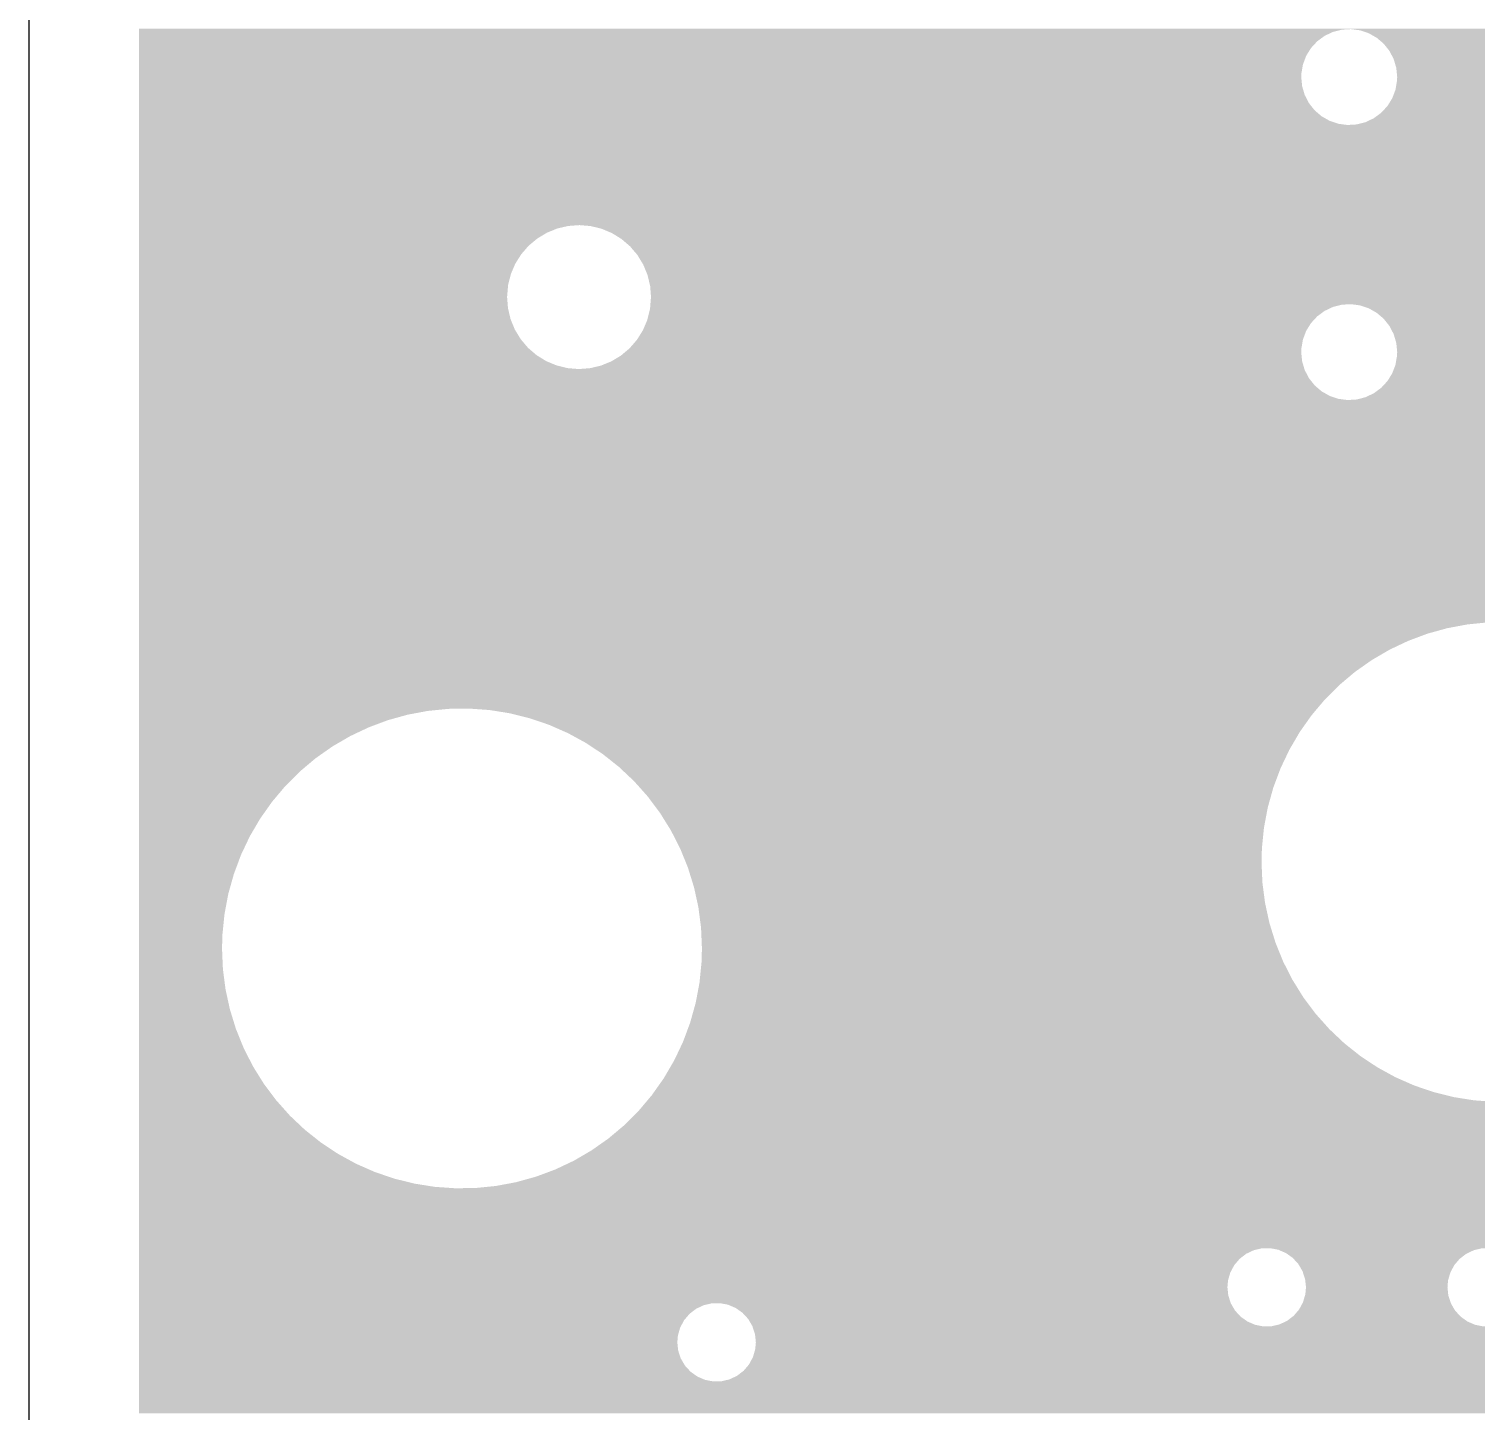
# Model space of a CAD drawing. Extents: x 295 to 953, y 10 to 290.
# Drawn here: x 522.48 to 559.23, y 217.85 to 252.95 of the extents above; entities that cross this region are included whole.
import ezdxf

# ---------------------------------------------------------------- set-up
doc = ezdxf.new("R2010")
doc.units = 0
doc.header["$LTSCALE"] = 5
doc.header["$MEASUREMENT"] = 0
doc.layers.add('PWR1', color=7, linetype='CONTINUOUS')

msp = doc.modelspace()

# ---------------------------------------------------------------- linework, layer by layer
at = {"layer": 'PWR1'}
msp.add_line((522.478, 271.397), (522.478, 75.599), dxfattribs=at)
for points in [[(525.272, 252.945), (525.272, 252.953), (703.619, 252.945), (703.599, 252.953)], [(525.272, 252.931), (525.272, 252.945), (555.819, 252.931), (556.051, 252.945)], [(525.272, 252.874), (525.272, 252.931), (555.593, 252.874), (555.819, 252.931)], [(525.272, 252.774), (525.272, 252.874), (555.382, 252.774), (555.593, 252.874)], [(556.152, 252.931), (556.051, 252.945), (575.377, 252.931), (575.609, 252.945)], [(556.282, 252.914), (556.152, 252.931), (575.308, 252.914), (575.377, 252.931)], [(556.402, 252.874), (556.282, 252.914), (575.151, 252.874), (575.308, 252.914)], [(556.503, 252.839), (556.402, 252.874), (575.078, 252.839), (575.151, 252.874)], [(556.618, 252.774), (556.503, 252.839), (574.94, 252.774), (575.078, 252.839)], [(525.272, 252.636), (525.272, 252.774), (555.194, 252.636), (555.382, 252.774)], [(525.272, 252.465), (525.272, 252.636), (555.036, 252.465), (555.194, 252.636)], [(556.706, 252.724), (556.618, 252.774), (574.872, 252.724), (574.94, 252.774)], [(556.809, 252.636), (556.706, 252.724), (574.752, 252.636), (574.872, 252.724)], [(556.883, 252.573), (556.809, 252.636), (574.693, 252.573), (574.752, 252.636)], [(556.968, 252.465), (556.883, 252.573), (574.594, 252.465), (574.693, 252.573)], [(525.272, 252.267), (525.272, 252.465), (554.913, 252.267), (555.036, 252.465)], [(525.272, 252.049), (525.272, 252.267), (554.831, 252.049), (554.913, 252.267)], [(557.028, 252.39), (556.968, 252.465), (574.547, 252.39), (574.594, 252.465)], [(557.092, 252.267), (557.028, 252.39), (574.471, 252.267), (574.547, 252.39)], [(557.135, 252.183), (557.092, 252.267), (574.439, 252.183), (574.471, 252.267)], [(557.175, 252.049), (557.135, 252.183), (574.389, 252.049), (574.439, 252.183)], [(525.272, 251.819), (525.272, 252.049), (554.791, 251.819), (554.831, 252.049)], [(525.272, 251.728), (525.272, 251.819), (554.787, 251.728), (554.791, 251.819)], [(557.201, 251.96), (557.175, 252.049), (574.373, 251.96), (574.389, 252.049)], [(557.215, 251.819), (557.201, 251.96), (574.349, 251.819), (574.373, 251.96)], [(557.224, 251.728), (557.215, 251.819), (574.345, 251.728), (574.349, 251.819)], [(525.272, 251.496), (525.272, 251.728), (554.81, 251.496), (554.787, 251.728)], [(525.272, 251.272), (525.272, 251.496), (554.876, 251.272), (554.81, 251.496)], [(557.13, 251.272), (557.181, 251.406), (574.434, 251.272), (574.394, 251.406)], [(557.181, 251.406), (557.196, 251.496), (574.394, 251.406), (574.368, 251.496)], [(557.196, 251.496), (557.22, 251.636), (574.368, 251.496), (574.354, 251.636)], [(557.22, 251.636), (557.224, 251.728), (574.354, 251.636), (574.345, 251.728)], [(525.272, 251.065), (525.272, 251.272), (554.983, 251.065), (554.876, 251.272)], [(525.272, 250.883), (525.272, 251.065), (555.128, 250.883), (554.983, 251.065)], [(556.975, 250.99), (557.022, 251.065), (574.601, 250.99), (574.541, 251.065)], [(557.022, 251.065), (557.098, 251.188), (574.541, 251.065), (574.477, 251.188)], [(557.098, 251.188), (557.13, 251.272), (574.477, 251.188), (574.434, 251.272)], [(525.272, 250.731), (525.272, 250.883), (555.305, 250.731), (555.128, 250.883)], [(525.272, 250.616), (525.272, 250.731), (555.508, 250.616), (555.305, 250.731)], [(556.491, 250.616), (556.629, 250.681), (575.066, 250.616), (574.951, 250.681)], [(556.629, 250.681), (556.697, 250.731), (574.951, 250.681), (574.863, 250.731)], [(556.697, 250.731), (556.817, 250.819), (574.863, 250.731), (574.76, 250.819)], [(556.817, 250.819), (556.876, 250.883), (574.76, 250.819), (574.686, 250.883)], [(556.876, 250.883), (556.975, 250.99), (574.686, 250.883), (574.601, 250.99)], [(525.272, 250.541), (525.272, 250.616), (555.729, 250.541), (555.508, 250.616)], [(525.272, 250.51), (525.272, 250.541), (555.96, 250.51), (555.729, 250.541)], [(525.272, 250.331), (525.272, 250.51), (614.948, 250.331), (614.963, 250.51)], [(525.272, 250.046), (525.272, 250.331), (614.97, 250.046), (614.948, 250.331)], [(555.96, 250.51), (556.192, 250.524), (575.518, 250.51), (575.417, 250.524)], [(556.192, 250.524), (556.261, 250.541), (575.417, 250.524), (575.287, 250.541)], [(556.261, 250.541), (556.418, 250.581), (575.287, 250.541), (575.168, 250.581)], [(556.418, 250.581), (556.491, 250.616), (575.168, 250.581), (575.066, 250.616)], [(525.272, 249.768), (525.272, 250.046), (615.037, 249.768), (614.97, 250.046)], [(525.272, 249.504), (525.272, 249.768), (615.145, 249.504), (615.037, 249.768)], [(525.272, 249.26), (525.272, 249.504), (615.294, 249.26), (615.145, 249.504)], [(525.272, 249.043), (525.272, 249.26), (615.479, 249.043), (615.294, 249.26)], [(525.272, 248.856), (525.272, 249.043), (615.695, 248.856), (615.479, 249.043)], [(525.272, 248.706), (525.272, 248.856), (615.938, 248.706), (615.695, 248.856)], [(525.272, 248.596), (525.272, 248.706), (616.202, 248.596), (615.938, 248.706)], [(525.272, 248.527), (525.272, 248.596), (616.479, 248.527), (616.202, 248.596)], [(525.272, 248.503), (525.272, 248.527), (616.764, 248.503), (616.479, 248.527)], [(525.272, 248.41), (525.272, 248.503), (647.226, 248.41), (647.253, 248.503)], [(525.272, 248.235), (525.272, 248.41), (647.21, 248.235), (647.226, 248.41)], [(525.272, 248.025), (525.272, 248.235), (647.232, 248.025), (647.21, 248.235)], [(525.272, 247.967), (525.272, 248.025), (647.252, 247.967), (647.232, 248.025)], [(525.272, 247.946), (525.272, 247.967), (536.174, 247.946), (536.459, 247.967)], [(525.272, 247.882), (525.272, 247.946), (535.896, 247.882), (536.174, 247.946)], [(525.272, 247.774), (525.272, 247.882), (535.631, 247.774), (535.896, 247.882)], [(525.272, 247.627), (525.272, 247.774), (535.387, 247.627), (535.631, 247.774)], [(536.744, 247.943), (536.459, 247.967), (647.26, 247.943), (647.252, 247.967)], [(537.021, 247.875), (536.744, 247.943), (647.282, 247.875), (647.26, 247.943)], [(537.139, 247.825), (537.021, 247.875), (647.298, 247.825), (647.282, 247.875)], [(537.284, 247.764), (537.139, 247.825), (647.334, 247.764), (647.298, 247.825)], [(537.48, 247.643), (537.284, 247.764), (647.405, 247.643), (647.334, 247.764)], [(525.272, 247.444), (525.272, 247.627), (535.168, 247.444), (535.387, 247.627)], [(525.272, 247.228), (525.272, 247.444), (534.98, 247.228), (535.168, 247.444)], [(537.527, 247.614), (537.48, 247.643), (647.432, 247.614), (647.405, 247.643)], [(537.674, 247.488), (537.527, 247.614), (647.547, 247.488), (647.432, 247.614)], [(537.744, 247.428), (537.674, 247.488), (647.632, 247.428), (647.547, 247.488)], [(537.796, 247.365), (537.744, 247.428), (647.719, 247.365), (647.632, 247.428)], [(537.867, 247.282), (537.796, 247.365), (647.913, 247.282), (647.719, 247.365)], [(525.272, 246.986), (525.272, 247.228), (534.828, 246.986), (534.98, 247.228)], [(525.272, 246.724), (525.272, 246.986), (534.716, 246.724), (534.828, 246.986)], [(537.902, 247.242), (537.867, 247.282), (648.12, 247.242), (647.913, 247.282)], [(537.929, 247.21), (537.902, 247.242), (713.628, 247.21), (713.618, 247.242)], [(537.979, 247.127), (537.929, 247.21), (713.656, 247.127), (713.628, 247.21)], [(538.077, 246.966), (537.979, 247.127), (713.75, 246.966), (713.656, 247.127)], [(538.086, 246.945), (538.077, 246.966), (713.762, 246.945), (713.75, 246.966)], [(525.272, 246.447), (525.272, 246.724), (534.646, 246.447), (534.716, 246.724)], [(538.15, 246.789), (538.086, 246.945), (713.905, 246.789), (713.762, 246.945)], [(538.186, 246.702), (538.15, 246.789), (714.027, 246.702), (713.905, 246.789)], [(538.194, 246.667), (538.186, 246.702), (714.077, 246.667), (714.027, 246.702)], [(538.214, 246.584), (538.194, 246.667), (714.27, 246.584), (714.077, 246.667)], [(525.272, 246.14), (525.272, 246.447), (534.62, 246.14), (534.646, 246.447)], [(538.224, 246.543), (538.214, 246.584), (714.477, 246.543), (714.27, 246.584)], [(538.25, 246.435), (538.224, 246.543), (731.815, 246.435), (731.779, 246.543)], [(538.251, 246.431), (538.25, 246.435), (645.291, 246.431), (645.501, 246.435)], [(538.253, 246.424), (538.251, 246.431), (645.262, 246.424), (645.291, 246.431)], [(538.256, 246.383), (538.253, 246.424), (645.085, 246.383), (645.262, 246.424)], [(538.263, 246.293), (538.256, 246.383), (644.895, 246.293), (645.085, 246.383)], [(538.273, 246.165), (538.263, 246.293), (644.727, 246.165), (644.895, 246.293)], [(525.272, 245.855), (525.272, 246.14), (534.643, 245.855), (534.62, 246.14)], [(525.272, 245.577), (525.272, 245.855), (534.709, 245.577), (534.643, 245.855)], [(538.249, 245.832), (538.254, 245.889), (555.473, 245.832), (555.593, 245.889)], [(538.254, 245.889), (538.258, 245.946), (555.593, 245.889), (555.819, 245.946)], [(538.258, 245.946), (538.26, 245.96), (555.819, 245.946), (556.051, 245.96)], [(538.26, 245.96), (538.263, 246.004), (644.566, 245.96), (644.59, 246.004)], [(538.263, 246.004), (538.275, 246.14), (644.59, 246.004), (644.706, 246.14)], [(538.275, 246.14), (538.273, 246.165), (644.706, 246.14), (644.727, 246.165)], [(556.152, 245.946), (556.051, 245.96), (575.377, 245.946), (575.609, 245.96)], [(556.282, 245.929), (556.152, 245.946), (575.308, 245.929), (575.377, 245.946)], [(556.402, 245.889), (556.282, 245.929), (575.151, 245.889), (575.308, 245.929)], [(556.503, 245.854), (556.402, 245.889), (575.078, 245.854), (575.151, 245.889)], [(556.618, 245.789), (556.503, 245.854), (574.94, 245.789), (575.078, 245.854)], [(525.272, 245.313), (525.272, 245.577), (534.818, 245.313), (534.709, 245.577)], [(538.147, 245.48), (538.179, 245.555), (555.036, 245.48), (555.106, 245.555)], [(538.179, 245.555), (538.203, 245.651), (555.106, 245.555), (555.194, 245.651)], [(538.203, 245.651), (538.238, 245.789), (555.194, 245.651), (555.382, 245.789)], [(538.238, 245.789), (538.249, 245.832), (555.382, 245.789), (555.473, 245.832)], [(556.706, 245.739), (556.618, 245.789), (574.872, 245.739), (574.94, 245.789)], [(556.809, 245.651), (556.706, 245.739), (574.752, 245.651), (574.872, 245.739)], [(556.883, 245.588), (556.809, 245.651), (574.693, 245.588), (574.752, 245.651)], [(556.968, 245.48), (556.883, 245.588), (574.594, 245.48), (574.693, 245.588)], [(525.272, 245.069), (525.272, 245.313), (534.967, 245.069), (534.818, 245.313)], [(537.923, 245.064), (538.06, 245.282), (554.831, 245.064), (554.913, 245.282)], [(538.06, 245.282), (538.067, 245.293), (554.913, 245.282), (554.92, 245.293)], [(538.067, 245.293), (538.147, 245.48), (554.92, 245.293), (555.036, 245.48)], [(557.028, 245.405), (556.968, 245.48), (574.547, 245.405), (574.594, 245.48)], [(557.092, 245.282), (557.028, 245.405), (574.471, 245.282), (574.547, 245.405)], [(557.135, 245.198), (557.092, 245.282), (574.439, 245.198), (574.471, 245.282)], [(557.175, 245.064), (557.135, 245.198), (574.389, 245.064), (574.439, 245.198)], [(525.272, 244.852), (525.272, 245.069), (535.151, 244.852), (534.967, 245.069)], [(525.272, 244.665), (525.272, 244.852), (535.368, 244.665), (535.151, 244.852)], [(537.617, 244.743), (537.726, 244.834), (554.787, 244.743), (554.791, 244.834)], [(537.726, 244.834), (537.727, 244.835), (554.791, 244.834), (554.791, 244.835)], [(537.727, 244.835), (537.915, 245.051), (554.791, 244.835), (554.828, 245.051)], [(537.915, 245.051), (537.923, 245.064), (554.828, 245.051), (554.831, 245.064)], [(557.201, 244.975), (557.175, 245.064), (574.373, 244.975), (574.389, 245.064)], [(557.215, 244.834), (557.201, 244.975), (574.349, 244.834), (574.373, 244.975)], [(557.224, 244.743), (557.215, 244.834), (574.345, 244.743), (574.349, 244.834)], [(525.272, 244.515), (525.272, 244.665), (535.611, 244.515), (535.368, 244.665)], [(525.272, 244.405), (525.272, 244.515), (535.874, 244.405), (535.611, 244.515)], [(525.272, 244.336), (525.272, 244.405), (536.152, 244.336), (535.874, 244.405)], [(536.721, 244.333), (536.999, 244.398), (554.862, 244.333), (554.843, 244.398)], [(536.999, 244.398), (537.264, 244.505), (554.843, 244.398), (554.811, 244.505)], [(537.264, 244.505), (537.273, 244.511), (554.811, 244.505), (554.81, 244.511)], [(537.273, 244.511), (537.509, 244.652), (554.81, 244.511), (554.796, 244.652)], [(537.509, 244.652), (537.617, 244.743), (554.796, 244.652), (554.787, 244.743)], [(557.13, 244.287), (557.181, 244.421), (574.434, 244.287), (574.394, 244.421)], [(557.181, 244.421), (557.196, 244.511), (574.394, 244.421), (574.368, 244.511)], [(557.196, 244.511), (557.22, 244.651), (574.368, 244.511), (574.354, 244.651)], [(557.22, 244.651), (557.224, 244.743), (574.354, 244.651), (574.345, 244.743)], [(525.272, 244.312), (525.272, 244.336), (536.436, 244.312), (536.152, 244.336)], [(525.272, 244.287), (525.272, 244.312), (554.876, 244.287), (554.868, 244.312)], [(525.272, 244.08), (525.272, 244.287), (554.983, 244.08), (554.876, 244.287)], [(525.272, 243.898), (525.272, 244.08), (555.128, 243.898), (554.983, 244.08)], [(536.436, 244.312), (536.721, 244.333), (554.868, 244.312), (554.862, 244.333)], [(556.975, 244.005), (557.022, 244.08), (574.601, 244.005), (574.541, 244.08)], [(557.022, 244.08), (557.098, 244.203), (574.541, 244.08), (574.477, 244.203)], [(557.098, 244.203), (557.13, 244.287), (574.477, 244.203), (574.434, 244.287)], [(525.272, 243.746), (525.272, 243.898), (555.305, 243.746), (555.128, 243.898)], [(525.272, 243.631), (525.272, 243.746), (555.508, 243.631), (555.305, 243.746)], [(556.491, 243.631), (556.629, 243.696), (575.066, 243.631), (574.951, 243.696)], [(556.629, 243.696), (556.697, 243.746), (574.951, 243.696), (574.863, 243.746)], [(556.697, 243.746), (556.817, 243.834), (574.863, 243.746), (574.76, 243.834)], [(556.817, 243.834), (556.876, 243.898), (574.76, 243.834), (574.686, 243.898)], [(556.876, 243.898), (556.975, 244.005), (574.686, 243.898), (574.601, 244.005)], [(525.272, 243.556), (525.272, 243.631), (555.729, 243.556), (555.508, 243.631)], [(525.272, 243.525), (525.272, 243.556), (555.96, 243.525), (555.729, 243.556)], [(525.272, 243.452), (525.272, 243.525), (713.064, 243.452), (713.021, 243.525)], [(525.272, 243.297), (525.272, 243.452), (713.206, 243.297), (713.064, 243.452)], [(525.272, 243.174), (525.272, 243.297), (713.378, 243.174), (713.206, 243.297)], [(555.96, 243.525), (556.192, 243.539), (575.518, 243.525), (575.417, 243.539)], [(556.192, 243.539), (556.261, 243.556), (575.417, 243.539), (575.287, 243.556)], [(556.261, 243.556), (556.418, 243.596), (575.287, 243.556), (575.168, 243.596)], [(556.418, 243.596), (556.491, 243.631), (575.168, 243.596), (575.066, 243.631)], [(525.272, 243.091), (525.272, 243.174), (713.572, 243.091), (713.378, 243.174)], [(525.272, 243.051), (525.272, 243.091), (713.779, 243.051), (713.572, 243.091)], [(525.272, 243.025), (525.272, 243.051), (773.014, 243.025), (773.028, 243.051)], [(525.272, 242.942), (525.272, 243.025), (772.99, 242.942), (773.014, 243.025)], [(525.272, 242.938), (525.272, 242.942), (697.678, 242.938), (697.889, 242.942)], [(525.272, 242.89), (525.272, 242.938), (697.473, 242.89), (697.678, 242.938)], [(525.272, 242.8), (525.272, 242.89), (697.282, 242.8), (697.473, 242.89)], [(525.272, 242.672), (525.272, 242.8), (697.115, 242.672), (697.282, 242.8)], [(525.272, 242.512), (525.272, 242.672), (696.978, 242.512), (697.115, 242.672)], [(525.272, 242.326), (525.272, 242.512), (696.878, 242.326), (696.978, 242.512)], [(525.272, 242.124), (525.272, 242.326), (696.819, 242.124), (696.878, 242.326)], [(525.272, 241.949), (525.272, 242.124), (696.804, 241.949), (696.819, 242.124)], [(525.272, 241.769), (525.272, 241.949), (696.823, 241.769), (696.804, 241.949)], [(525.272, 241.755), (525.272, 241.769), (633.352, 241.755), (633.585, 241.769)], [(525.272, 241.698), (525.272, 241.755), (633.126, 241.698), (633.352, 241.755)], [(525.272, 241.598), (525.272, 241.698), (632.916, 241.598), (633.126, 241.698)], [(525.272, 241.46), (525.272, 241.598), (632.728, 241.46), (632.916, 241.598)], [(525.272, 241.289), (525.272, 241.46), (632.569, 241.289), (632.728, 241.46)], [(525.272, 241.091), (525.272, 241.289), (632.447, 241.091), (632.569, 241.289)], [(525.272, 240.873), (525.272, 241.091), (632.364, 240.873), (632.447, 241.091)], [(525.272, 240.643), (525.272, 240.873), (632.324, 240.643), (632.364, 240.873)], [(525.272, 240.552), (525.272, 240.643), (632.321, 240.552), (632.324, 240.643)], [(525.272, 240.32), (525.272, 240.552), (632.343, 240.32), (632.321, 240.552)], [(525.272, 240.148), (525.272, 240.32), (632.394, 240.148), (632.343, 240.32)], [(525.272, 240.144), (525.272, 240.148), (597.793, 240.144), (598.003, 240.148)], [(525.272, 240.096), (525.272, 240.144), (597.587, 240.096), (597.793, 240.144)], [(525.272, 240.006), (525.272, 240.096), (597.397, 240.006), (597.587, 240.096)], [(525.272, 239.878), (525.272, 240.006), (597.229, 239.878), (597.397, 240.006)], [(525.272, 239.718), (525.272, 239.878), (597.092, 239.718), (597.229, 239.878)], [(525.272, 239.532), (525.272, 239.718), (596.992, 239.532), (597.092, 239.718)], [(525.272, 239.33), (525.272, 239.532), (596.934, 239.33), (596.992, 239.532)], [(525.272, 239.155), (525.272, 239.33), (596.918, 239.155), (596.934, 239.33)], [(525.272, 238.945), (525.272, 239.155), (596.94, 238.945), (596.918, 239.155)], [(525.272, 238.745), (525.272, 238.945), (597.006, 238.745), (596.94, 238.945)], [(525.272, 238.563), (525.272, 238.745), (597.113, 238.563), (597.006, 238.745)], [(525.272, 238.407), (525.272, 238.563), (597.255, 238.407), (597.113, 238.563)], [(525.272, 238.285), (525.272, 238.407), (597.427, 238.285), (597.255, 238.407)], [(525.272, 238.276), (525.272, 238.285), (597.447, 238.276), (597.427, 238.285)], [(525.272, 238.263), (525.272, 238.276), (575.377, 238.263), (575.609, 238.276)], [(525.272, 238.205), (525.272, 238.263), (575.151, 238.205), (575.377, 238.263)], [(525.272, 238.106), (525.272, 238.205), (574.94, 238.106), (575.151, 238.205)], [(525.272, 237.968), (525.272, 238.106), (574.752, 237.968), (574.94, 238.106)], [(525.272, 237.886), (525.272, 237.968), (574.677, 237.886), (574.752, 237.968)], [(525.272, 237.879), (525.272, 237.886), (559.527, 237.879), (560.049, 237.886)], [(525.272, 237.827), (525.272, 237.879), (559.008, 237.827), (559.527, 237.879)], [(525.272, 237.731), (525.272, 237.827), (558.495, 237.731), (559.008, 237.827)], [(525.272, 237.592), (525.272, 237.731), (557.992, 237.592), (558.495, 237.731)], [(525.272, 237.409), (525.272, 237.592), (557.503, 237.409), (557.992, 237.592)], [(525.272, 237.186), (525.272, 237.409), (557.032, 237.186), (557.503, 237.409)], [(525.272, 236.923), (525.272, 237.186), (556.581, 236.923), (557.032, 237.186)], [(525.272, 236.623), (525.272, 236.923), (556.154, 236.623), (556.581, 236.923)], [(525.272, 236.287), (525.272, 236.623), (555.755, 236.287), (556.154, 236.623)], [(525.272, 235.918), (525.272, 236.287), (555.386, 235.918), (555.755, 236.287)], [(525.272, 235.69), (525.272, 235.918), (555.193, 235.69), (555.386, 235.918)], [(525.272, 235.683), (525.272, 235.69), (533.129, 235.683), (533.651, 235.69)], [(525.272, 235.631), (525.272, 235.683), (532.61, 235.631), (533.129, 235.683)], [(525.272, 235.535), (525.272, 235.631), (532.097, 235.535), (532.61, 235.631)], [(534.172, 235.653), (533.651, 235.69), (555.162, 235.653), (555.193, 235.69)], [(534.687, 235.571), (534.172, 235.653), (555.093, 235.571), (555.162, 235.653)], [(534.895, 235.519), (534.687, 235.571), (555.049, 235.519), (555.093, 235.571)], [(525.272, 235.396), (525.272, 235.535), (531.595, 235.396), (532.097, 235.535)], [(525.272, 235.213), (525.272, 235.396), (531.106, 235.213), (531.595, 235.396)], [(525.272, 234.99), (525.272, 235.213), (530.634, 234.99), (531.106, 235.213)], [(535.193, 235.445), (534.895, 235.519), (554.997, 235.445), (555.049, 235.519)], [(535.687, 235.277), (535.193, 235.445), (554.878, 235.277), (554.997, 235.445)], [(536.105, 235.093), (535.687, 235.277), (554.748, 235.093), (554.878, 235.277)], [(525.272, 234.727), (525.272, 234.99), (530.183, 234.727), (530.634, 234.99)], [(536.165, 235.067), (536.105, 235.093), (554.733, 235.067), (554.748, 235.093)], [(536.623, 234.817), (536.165, 235.067), (554.587, 234.817), (554.733, 235.067)], [(525.272, 234.427), (525.272, 234.727), (529.756, 234.427), (530.183, 234.727)], [(536.885, 234.643), (536.623, 234.817), (554.485, 234.643), (554.587, 234.817)], [(537.058, 234.528), (536.885, 234.643), (554.431, 234.528), (554.485, 234.643)], [(537.466, 234.204), (537.058, 234.528), (554.276, 234.204), (554.431, 234.528)], [(525.272, 234.091), (525.272, 234.427), (529.357, 234.091), (529.756, 234.427)], [(537.5, 234.171), (537.466, 234.204), (554.261, 234.171), (554.276, 234.204)], [(537.846, 233.845), (537.5, 234.171), (554.139, 233.845), (554.261, 234.171)], [(525.272, 233.722), (525.272, 234.091), (528.988, 233.722), (529.357, 234.091)], [(537.991, 233.683), (537.846, 233.845), (554.078, 233.683), (554.139, 233.845)], [(525.272, 233.323), (525.272, 233.722), (528.652, 233.323), (528.988, 233.722)], [(538.193, 233.456), (537.991, 233.683), (554.015, 233.456), (554.078, 233.683)], [(538.399, 233.18), (538.193, 233.456), (553.938, 233.18), (554.015, 233.456)], [(525.272, 232.897), (525.272, 233.323), (528.351, 232.897), (528.652, 233.323)], [(538.505, 233.038), (538.399, 233.18), (553.911, 233.038), (553.938, 233.18)], [(538.736, 232.667), (538.505, 233.038), (553.841, 232.667), (553.911, 233.038)], [(525.272, 232.447), (525.272, 232.897), (528.087, 232.447), (528.351, 232.897)], [(538.781, 232.595), (538.736, 232.667), (553.834, 232.595), (553.841, 232.667)], [(525.272, 231.975), (525.272, 232.447), (527.863, 231.975), (528.087, 232.447)], [(539.009, 232.148), (538.781, 232.595), (553.789, 232.148), (553.834, 232.595)], [(525.272, 231.486), (525.272, 231.975), (527.681, 231.486), (527.863, 231.975)], [(539.018, 232.13), (539.009, 232.148), (553.788, 232.13), (553.789, 232.148)], [(539.154, 231.795), (539.018, 232.13), (553.779, 231.795), (553.788, 232.13)], [(539.214, 231.646), (539.154, 231.795), (553.785, 231.646), (553.779, 231.795)], [(539.329, 231.274), (539.214, 231.646), (553.801, 231.274), (553.785, 231.646)], [(525.272, 230.984), (525.272, 231.486), (527.54, 230.984), (527.681, 231.486)], [(539.368, 231.148), (539.329, 231.274), (553.817, 231.148), (553.801, 231.274)], [(525.272, 230.471), (525.272, 230.984), (527.444, 230.471), (527.54, 230.984)], [(539.454, 230.756), (539.368, 231.148), (553.868, 230.756), (553.817, 231.148)], [(525.272, 229.952), (525.272, 230.471), (527.391, 229.952), (527.444, 230.471)], [(539.479, 230.638), (539.454, 230.756), (553.894, 230.638), (553.868, 230.756)], [(539.53, 230.246), (539.479, 230.638), (553.979, 230.246), (553.894, 230.638)], [(539.546, 230.12), (539.53, 230.246), (554.018, 230.12), (553.979, 230.246)], [(539.562, 229.748), (539.546, 230.12), (554.133, 229.748), (554.018, 230.12)], [(525.272, 229.599), (525.272, 229.952), (527.381, 229.599), (527.391, 229.952)], [(539.568, 229.599), (539.562, 229.748), (554.193, 229.599), (554.133, 229.748)], [(525.272, 229.078), (525.272, 229.599), (527.403, 229.078), (527.381, 229.599)], [(539.559, 229.264), (539.568, 229.599), (554.329, 229.264), (554.193, 229.599)], [(525.272, 228.56), (525.272, 229.078), (527.47, 228.56), (527.403, 229.078)], [(539.513, 228.799), (539.558, 229.246), (554.566, 228.799), (554.338, 229.246)], [(539.558, 229.246), (539.559, 229.264), (554.338, 229.246), (554.329, 229.264)], [(539.436, 228.356), (539.506, 228.727), (554.842, 228.356), (554.611, 228.727)], [(539.506, 228.727), (539.513, 228.799), (554.611, 228.727), (554.566, 228.799)], [(525.272, 228.05), (525.272, 228.56), (527.581, 228.05), (527.47, 228.56)], [(539.332, 227.939), (539.409, 228.214), (555.154, 227.939), (554.948, 228.214)], [(539.409, 228.214), (539.436, 228.356), (554.948, 228.214), (554.842, 228.356)], [(525.272, 227.552), (525.272, 228.05), (527.735, 227.552), (527.581, 228.05)], [(539.269, 227.712), (539.332, 227.939), (555.357, 227.712), (555.154, 227.939)], [(525.272, 227.068), (525.272, 227.552), (527.931, 227.068), (527.735, 227.552)], [(539.086, 227.223), (539.208, 227.549), (555.847, 227.223), (555.502, 227.549)], [(539.208, 227.549), (539.269, 227.712), (555.502, 227.549), (555.357, 227.712)], [(538.917, 226.866), (539.071, 227.191), (556.289, 226.866), (555.881, 227.191)], [(539.071, 227.191), (539.086, 227.223), (555.881, 227.191), (555.847, 227.223)], [(525.272, 226.603), (525.272, 227.068), (528.168, 226.603), (527.931, 227.068)], [(538.761, 226.578), (538.862, 226.752), (556.724, 226.578), (556.462, 226.752)], [(538.862, 226.752), (538.917, 226.866), (556.462, 226.752), (556.289, 226.866)], [(525.272, 226.16), (525.272, 226.603), (528.444, 226.16), (528.168, 226.603)], [(538.614, 226.327), (538.761, 226.578), (557.182, 226.327), (556.724, 226.578)], [(525.272, 225.743), (525.272, 226.16), (528.757, 225.743), (528.444, 226.16)], [(538.35, 225.949), (538.469, 226.117), (558.154, 225.949), (557.66, 226.117)], [(538.469, 226.117), (538.599, 226.301), (557.66, 226.117), (557.242, 226.301)], [(538.599, 226.301), (538.614, 226.327), (557.242, 226.301), (557.182, 226.327)], [(525.272, 225.353), (525.272, 225.743), (529.104, 225.353), (528.757, 225.743)], [(538.054, 225.585), (538.154, 225.704), (574.863, 225.585), (574.724, 225.704)], [(538.154, 225.704), (538.185, 225.741), (559.696, 225.704), (559.176, 225.741)], [(538.185, 225.741), (538.254, 225.823), (559.176, 225.741), (558.66, 225.823)], [(538.254, 225.823), (538.298, 225.875), (558.66, 225.823), (558.452, 225.875)], [(538.298, 225.875), (538.35, 225.949), (558.452, 225.875), (558.154, 225.949)], [(525.272, 224.995), (525.272, 225.353), (529.483, 224.995), (529.104, 225.353)], [(537.695, 225.21), (537.823, 225.338), (647.521, 225.21), (647.689, 225.338)], [(537.823, 225.338), (537.85, 225.364), (647.689, 225.338), (647.744, 225.364)], [(537.85, 225.364), (537.881, 225.395), (575.518, 225.364), (575.287, 225.395)], [(537.881, 225.395), (537.956, 225.47), (575.287, 225.395), (575.066, 225.47)], [(537.956, 225.47), (537.962, 225.476), (575.066, 225.47), (575.055, 225.476)], [(537.962, 225.476), (538.054, 225.585), (575.055, 225.476), (574.863, 225.585)], [(525.272, 224.67), (525.272, 224.995), (529.892, 224.67), (529.483, 224.995)], [(537.303, 224.864), (537.524, 225.049), (647.284, 224.864), (647.384, 225.049)], [(537.524, 225.049), (537.592, 225.107), (647.384, 225.049), (647.434, 225.107)], [(537.592, 225.107), (537.695, 225.21), (647.434, 225.107), (647.521, 225.21)], [(525.272, 224.382), (525.272, 224.67), (530.327, 224.382), (529.892, 224.67)], [(536.788, 224.486), (537.036, 224.661), (647.21, 224.486), (647.226, 224.661)], [(537.036, 224.661), (537.193, 224.771), (647.226, 224.661), (647.258, 224.771)], [(537.193, 224.771), (537.303, 224.864), (647.258, 224.771), (647.284, 224.864)], [(525.272, 224.131), (525.272, 224.382), (530.784, 224.131), (530.327, 224.382)], [(536.037, 224.076), (536.316, 224.208), (647.298, 224.076), (647.255, 224.208)], [(536.316, 224.208), (536.433, 224.276), (647.255, 224.208), (647.232, 224.276)], [(536.433, 224.276), (536.766, 224.471), (647.232, 224.276), (647.212, 224.471)], [(536.766, 224.471), (536.788, 224.486), (647.212, 224.471), (647.21, 224.486)], [(525.272, 223.921), (525.272, 224.131), (531.262, 223.921), (530.784, 224.131)], [(525.272, 223.753), (525.272, 223.921), (531.756, 223.753), (531.262, 223.921)], [(535.124, 223.739), (535.355, 223.803), (647.547, 223.739), (647.488, 223.803)], [(535.355, 223.803), (535.6, 223.894), (647.488, 223.803), (647.405, 223.894)], [(535.6, 223.894), (535.844, 223.985), (647.405, 223.894), (647.352, 223.985)], [(535.844, 223.985), (536.037, 224.076), (647.352, 223.985), (647.298, 224.076)], [(525.272, 223.627), (525.272, 223.753), (532.262, 223.627), (531.756, 223.753)], [(525.272, 223.545), (525.272, 223.627), (532.778, 223.545), (532.262, 223.627)], [(525.272, 223.508), (525.272, 223.545), (533.298, 223.508), (532.778, 223.545)], [(525.272, 223.493), (525.272, 223.508), (648.12, 223.493), (648.041, 223.508)], [(525.272, 223.489), (525.272, 223.493), (808.861, 223.489), (808.857, 223.493)], [(525.272, 223.384), (525.272, 223.489), (809.046, 223.384), (808.861, 223.489)], [(533.298, 223.508), (533.82, 223.515), (648.041, 223.508), (648.004, 223.515)], [(533.82, 223.515), (534, 223.533), (648.004, 223.515), (647.913, 223.533)], [(534, 223.533), (534.339, 223.567), (647.913, 223.533), (647.834, 223.567)], [(534.339, 223.567), (534.603, 223.616), (647.834, 223.567), (647.719, 223.616)], [(534.603, 223.616), (534.852, 223.663), (647.719, 223.616), (647.653, 223.663)], [(534.852, 223.663), (535.124, 223.739), (647.653, 223.663), (647.547, 223.739)], [(525.272, 223.38), (525.272, 223.384), (603.381, 223.38), (603.591, 223.384)], [(525.272, 223.332), (525.272, 223.38), (603.175, 223.332), (603.381, 223.38)], [(525.272, 223.242), (525.272, 223.332), (602.985, 223.242), (603.175, 223.332)], [(525.272, 223.114), (525.272, 223.242), (602.817, 223.114), (602.985, 223.242)], [(525.272, 222.954), (525.272, 223.114), (602.68, 222.954), (602.817, 223.114)], [(525.272, 222.768), (525.272, 222.954), (602.58, 222.768), (602.68, 222.954)], [(525.272, 222.566), (525.272, 222.768), (602.522, 222.566), (602.58, 222.768)], [(525.272, 222.391), (525.272, 222.566), (602.506, 222.391), (602.522, 222.566)], [(525.272, 222.181), (525.272, 222.391), (602.528, 222.181), (602.506, 222.391)], [(525.272, 221.987), (525.272, 222.181), (602.592, 221.987), (602.528, 222.181)], [(525.272, 221.983), (525.272, 221.987), (553.787, 221.983), (553.998, 221.987)], [(525.272, 221.935), (525.272, 221.983), (553.582, 221.935), (553.787, 221.983)], [(554.017, 221.983), (553.998, 221.987), (559.375, 221.983), (559.586, 221.987)], [(554.205, 221.947), (554.017, 221.983), (559.217, 221.947), (559.375, 221.983)], [(525.272, 221.845), (525.272, 221.935), (553.391, 221.845), (553.582, 221.935)], [(525.272, 221.717), (525.272, 221.845), (553.224, 221.717), (553.391, 221.845)], [(525.272, 221.557), (525.272, 221.717), (553.087, 221.557), (553.224, 221.717)], [(554.23, 221.935), (554.205, 221.947), (559.17, 221.935), (559.217, 221.947)], [(554.399, 221.863), (554.23, 221.935), (559.017, 221.863), (559.17, 221.935)], [(554.424, 221.845), (554.399, 221.863), (558.979, 221.845), (559.017, 221.863)], [(554.57, 221.741), (554.424, 221.845), (558.843, 221.741), (558.979, 221.845)], [(554.592, 221.717), (554.57, 221.741), (558.812, 221.717), (558.843, 221.741)], [(554.713, 221.586), (554.592, 221.717), (558.699, 221.586), (558.812, 221.717)], [(525.272, 221.371), (525.272, 221.557), (552.987, 221.371), (553.087, 221.557)], [(525.272, 221.169), (525.272, 221.371), (552.928, 221.169), (552.987, 221.371)], [(554.73, 221.557), (554.713, 221.586), (558.675, 221.557), (558.699, 221.586)], [(554.819, 221.404), (554.73, 221.557), (558.592, 221.404), (558.675, 221.557)], [(554.83, 221.371), (554.819, 221.404), (558.575, 221.371), (558.592, 221.404)], [(554.885, 221.203), (554.83, 221.371), (558.526, 221.203), (558.575, 221.371)], [(525.272, 220.994), (525.272, 221.169), (552.913, 220.994), (552.928, 221.169)], [(525.272, 220.784), (525.272, 220.994), (552.935, 220.784), (552.913, 220.994)], [(554.889, 221.169), (554.885, 221.203), (558.516, 221.169), (558.526, 221.203)], [(554.908, 220.994), (554.889, 221.169), (558.501, 220.994), (558.516, 221.169)], [(554.892, 220.819), (554.908, 220.994), (558.519, 220.819), (558.501, 220.994)], [(525.272, 220.59), (525.272, 220.784), (552.999, 220.59), (552.935, 220.784)], [(525.272, 220.586), (525.272, 220.59), (539.817, 220.586), (540.028, 220.59)], [(525.272, 220.538), (525.272, 220.586), (539.612, 220.538), (539.817, 220.586)], [(525.272, 220.448), (525.272, 220.538), (539.421, 220.448), (539.612, 220.538)], [(540.061, 220.584), (540.028, 220.59), (553.001, 220.584), (552.999, 220.59)], [(540.235, 220.55), (540.061, 220.584), (553.021, 220.55), (553.001, 220.584)], [(540.429, 220.466), (540.235, 220.55), (553.069, 220.466), (553.021, 220.55)], [(554.733, 220.43), (554.816, 220.584), (558.678, 220.43), (558.589, 220.584)], [(554.816, 220.584), (554.833, 220.616), (558.589, 220.584), (558.578, 220.616)], [(554.833, 220.616), (554.882, 220.784), (558.578, 220.616), (558.523, 220.784)], [(554.882, 220.784), (554.892, 220.819), (558.523, 220.784), (558.519, 220.819)], [(525.272, 220.32), (525.272, 220.448), (539.254, 220.32), (539.421, 220.448)], [(525.272, 220.16), (525.272, 220.32), (539.117, 220.16), (539.254, 220.32)], [(525.272, 219.974), (525.272, 220.16), (539.017, 219.974), (539.117, 220.16)], [(540.52, 220.402), (540.429, 220.466), (553.107, 220.402), (553.069, 220.466)], [(540.6, 220.344), (540.52, 220.402), (553.16, 220.344), (553.107, 220.402)], [(540.69, 220.246), (540.6, 220.344), (553.25, 220.246), (553.16, 220.344)], [(540.743, 220.189), (540.69, 220.246), (553.331, 220.189), (553.25, 220.246)], [(540.781, 220.124), (540.743, 220.189), (553.422, 220.124), (553.331, 220.189)], [(554.391, 220.124), (554.429, 220.142), (559.01, 220.124), (558.984, 220.142)], [(554.429, 220.142), (554.565, 220.246), (558.984, 220.142), (558.838, 220.246)], [(554.565, 220.246), (554.597, 220.27), (558.838, 220.246), (558.816, 220.27)], [(554.597, 220.27), (554.709, 220.402), (558.816, 220.27), (558.695, 220.402)], [(554.709, 220.402), (554.733, 220.43), (558.695, 220.402), (558.678, 220.43)], [(525.272, 219.772), (525.272, 219.974), (538.958, 219.772), (539.017, 219.974)], [(525.272, 219.597), (525.272, 219.772), (538.943, 219.597), (538.958, 219.772)], [(540.829, 220.041), (540.781, 220.124), (553.615, 220.041), (553.422, 220.124)], [(540.849, 220.007), (540.829, 220.041), (553.789, 220.007), (553.615, 220.041)], [(540.852, 220), (540.849, 220.007), (553.822, 220), (553.789, 220.007)], [(540.86, 219.974), (540.852, 220), (596.992, 219.974), (597.006, 220)], [(540.915, 219.806), (540.86, 219.974), (596.944, 219.806), (596.992, 219.974)], [(540.919, 219.772), (540.915, 219.806), (596.934, 219.772), (596.944, 219.806)], [(540.938, 219.597), (540.919, 219.772), (596.918, 219.597), (596.934, 219.772)], [(553.822, 220), (554.033, 220.004), (559.41, 220), (559.391, 220.004)], [(554.033, 220.004), (554.191, 220.041), (559.391, 220.004), (559.203, 220.041)], [(554.191, 220.041), (554.238, 220.052), (559.203, 220.041), (559.178, 220.052)], [(554.238, 220.052), (554.391, 220.124), (559.178, 220.052), (559.01, 220.124)], [(525.272, 219.387), (525.272, 219.597), (538.965, 219.387), (538.943, 219.597)], [(540.912, 219.387), (540.922, 219.422), (596.94, 219.387), (596.937, 219.422)], [(540.922, 219.422), (540.938, 219.597), (596.937, 219.422), (596.918, 219.597)], [(525.272, 219.187), (525.272, 219.387), (539.031, 219.187), (538.965, 219.387)], [(525.272, 219.005), (525.272, 219.187), (539.137, 219.005), (539.031, 219.187)], [(540.739, 219.005), (540.763, 219.033), (597.113, 219.005), (597.096, 219.033)], [(540.763, 219.033), (540.846, 219.187), (597.096, 219.033), (597.006, 219.187)], [(540.846, 219.187), (540.863, 219.219), (597.006, 219.187), (596.996, 219.219)], [(540.863, 219.219), (540.912, 219.387), (596.996, 219.219), (596.94, 219.387)], [(525.272, 218.849), (525.272, 219.005), (539.28, 218.849), (539.137, 219.005)], [(525.272, 218.727), (525.272, 218.849), (539.452, 218.727), (539.28, 218.849)], [(525.272, 218.644), (525.272, 218.727), (539.645, 218.644), (539.452, 218.727)], [(540.268, 218.655), (540.421, 218.727), (597.595, 218.655), (597.427, 218.727)], [(540.421, 218.727), (540.459, 218.745), (597.427, 218.727), (597.402, 218.745)], [(540.459, 218.745), (540.595, 218.849), (597.402, 218.745), (597.255, 218.849)], [(540.595, 218.849), (540.627, 218.873), (597.255, 218.849), (597.233, 218.873)], [(540.627, 218.873), (540.739, 219.005), (597.233, 218.873), (597.113, 219.005)], [(525.272, 218.603), (525.272, 218.644), (539.852, 218.603), (539.645, 218.644)], [(525.272, 218.488), (525.272, 218.603), (617.961, 218.488), (617.923, 218.603)], [(525.272, 218.306), (525.272, 218.488), (618.068, 218.306), (617.961, 218.488)], [(525.272, 218.151), (525.272, 218.306), (618.21, 218.151), (618.068, 218.306)], [(539.852, 218.603), (540.063, 218.607), (597.828, 218.603), (597.809, 218.607)], [(540.063, 218.607), (540.221, 218.644), (597.809, 218.607), (597.621, 218.644)], [(540.221, 218.644), (540.268, 218.655), (597.621, 218.644), (597.595, 218.655)], [(525.272, 218.028), (525.272, 218.151), (618.382, 218.028), (618.21, 218.151)], [(525.272, 217.945), (525.272, 218.028), (618.576, 217.945), (618.382, 218.028)], [(525.272, 217.905), (525.272, 217.945), (618.783, 217.905), (618.576, 217.945)], [(525.272, 217.796), (525.272, 217.905), (622.223, 217.796), (622.223, 217.905)]]:
    msp.add_solid(points, dxfattribs=at)

doc.saveas('drawing.dxf')
